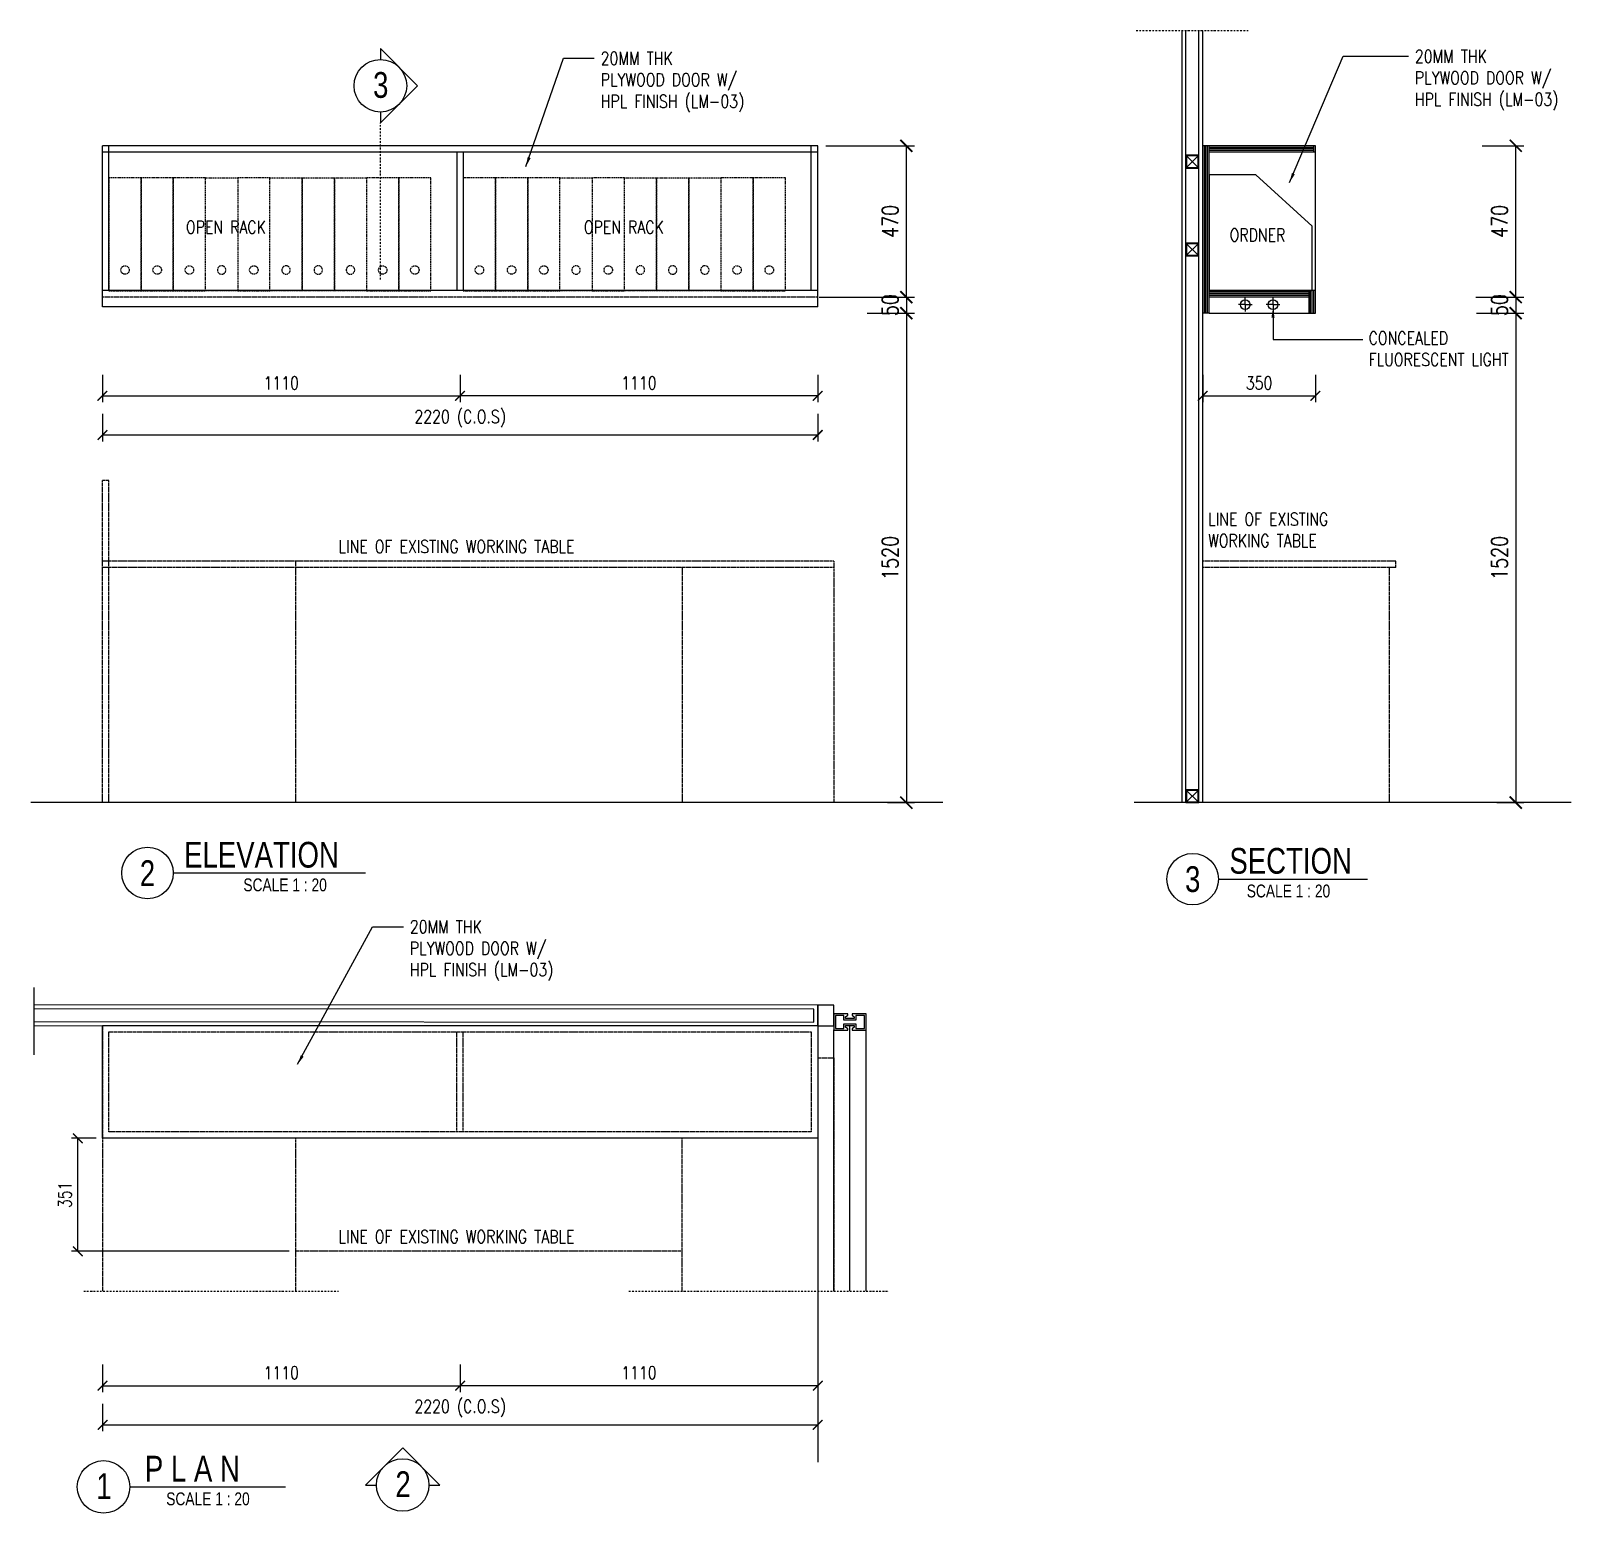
# Model space of a CAD drawing. Header units: millimetres. Extents: x 171 to 11794, y 80 to 7021.
# Drawn here: x 7011 to 11794, y 2417 to 7021 of the extents above.
import ezdxf
from ezdxf.enums import TextEntityAlignment as Align

# ---------------------------------------------------------------- set-up
doc = ezdxf.new("R2010")
doc.units = ezdxf.units.MM
doc.header["$LTSCALE"] = 10
doc.header["$MEASUREMENT"] = 0
for name, pattern in [('DASHDOT', [1, 0.5, -0.25, 0, -0.25]), ('DASHDOT2', [0.5, 0.25, -0.125, 0, -0.125]), ('HIDDEN', [0.375, 0.25, -0.125])]:
    doc.linetypes.add(name, pattern=pattern)
for name, color, linetype in [('0 @ 1', 7, 'Continuous'), ('02AFF', 2, 'Continuous'), ('03AFP', 3, 'Continuous'), ('07APP', 7, 'Continuous'), ('XREF BB LVL 3$0$X-WTC3-Level 3 segmented$0$DOOR', 2, 'Continuous')]:
    doc.layers.add(name, color=color, linetype=linetype)
doc.styles.add('DIM', font='ROMANS.shx', dxfattribs={"width": 0.8})
doc.styles.add('JDL', font='UNIV.shx', dxfattribs={"width": 0.8})
doc.dimstyles.new('DIM-20', dxfattribs={"dimscale": 20, "dimtxt": 2, "dimasz": 1.5, "dimexe": 1, "dimexo": 1, "dimgap": 1, "dimtad": 1, "dimdec": 0, "dimzin": 0, "dimdsep": 46, "dimtxsty": 'DIM', "dimblk1": 'ARCHTICK', "dimblk2": 'ARCHTICK', "dimsah": 1, "dimcen": 0, "dimclrd": 9, "dimclre": 9, "dimclrt": 3, "dimadec": 0, "dimazin": 0, "dimtfac": 0.5, "dimtdec": 0, "dimtix": 1, "dimtmove": 2, "dimatfit": 3, "dimfxl": 0, "dimtolj": 1, "dimtzin": 0, "dimarcsym": 0})
doc.dimstyles.new('DIM-25', dxfattribs={"dimscale": 25, "dimtxt": 2, "dimasz": 1.5, "dimexe": 1, "dimexo": 1, "dimgap": 1, "dimtad": 1, "dimdec": 0, "dimzin": 0, "dimdsep": 46, "dimtxsty": 'DIM', "dimblk1": 'ARCHTICK', "dimblk2": 'ARCHTICK', "dimsah": 1, "dimcen": 0, "dimclrd": 9, "dimclre": 9, "dimclrt": 3, "dimadec": 0, "dimazin": 0, "dimtfac": 0.5, "dimtdec": 0, "dimtix": 1, "dimtmove": 2, "dimatfit": 3, "dimfxl": 0, "dimtolj": 1, "dimtzin": 0, "dimarcsym": 0})
doc.dimstyles.new('DIM20', dxfattribs={"dimscale": 20, "dimtxt": 2, "dimasz": 1.5, "dimexe": 1, "dimexo": 1, "dimgap": 1, "dimtad": 1, "dimdec": 0, "dimzin": 0, "dimdsep": 46, "dimtxsty": 'DIM', "dimblk1": 'ARCHTICK', "dimblk2": 'ARCHTICK', "dimsah": 1, "dimcen": 0, "dimdle": 1, "dimclrd": 9, "dimclre": 9, "dimclrt": 3, "dimadec": 0, "dimazin": 0, "dimtfac": 0.5, "dimtdec": 0, "dimtix": 1, "dimtmove": 2, "dimatfit": 3, "dimfxl": 0, "dimtolj": 1, "dimtzin": 0, "dimarcsym": 0})

# ---------------------------------------------------------------- blocks, each defined once
blk = doc.blocks.new('_ARCHTICK')
at = {"color": 0, "linetype": 'ByBlock', "const_width": 0.15}
blk.add_lwpolyline([(-0.5, -0.5), (0.5, 0.5)], dxfattribs=at)
blk = doc.blocks.new('*D1308')
at = {"layer": '03AFP', "color": 9, "lineweight": -2}
for p, q in [((7233.9, 2878.3), (7233.9, 2793)), ((8344.4, 2878.3), (8344.4, 2793)), ((7233.9, 2813), (8344.4, 2813))]:
    blk.add_line(p, q, dxfattribs=at)
at = {"layer": 'Defpoints', "color": 0}
for p in [(7233.9, 2898.3), (8344.4, 2898.3), (8344.4, 2813)]:
    blk.add_point(p, dxfattribs=at)
at = {"layer": '03AFP', "color": 9, "lineweight": -2, "xscale": 30, "yscale": 30, "zscale": 30, "rotation": 180}
blk.add_blockref('_ARCHTICK', (7233.9, 2813), dxfattribs=at)
at = {"layer": '03AFP', "color": 9, "lineweight": -2, "xscale": 30, "yscale": 30, "zscale": 30}
blk.add_blockref('_ARCHTICK', (8344.4, 2813), dxfattribs=at)
at = {"layer": '03AFP', "color": 3, "insert": (7789.2, 2853), "char_height": 40, "attachment_point": 5, "style": 'DIM'}
blk.add_mtext('\\A1;1110', dxfattribs=at)
blk = doc.blocks.new('*D1309')
at = {"layer": '03AFP', "color": 9, "lineweight": -2}
for p, q in [((7234.4, 2756.8), (7234.4, 2671.6)), ((9454.8, 2756.8), (9454.8, 2671.6)), ((7234.4, 2691.6), (9454.8, 2691.6))]:
    blk.add_line(p, q, dxfattribs=at)
at = {"layer": 'Defpoints', "color": 0}
for p in [(7234.4, 2776.8), (9454.8, 2776.8), (9454.8, 2691.6)]:
    blk.add_point(p, dxfattribs=at)
at = {"layer": '03AFP', "color": 9, "lineweight": -2, "xscale": 30, "yscale": 30, "zscale": 30, "rotation": 180}
blk.add_blockref('_ARCHTICK', (7234.4, 2691.6), dxfattribs=at)
at = {"layer": '03AFP', "color": 9, "lineweight": -2, "xscale": 30, "yscale": 30, "zscale": 30}
blk.add_blockref('_ARCHTICK', (9454.8, 2691.6), dxfattribs=at)
at = {"layer": '03AFP', "color": 3, "insert": (8344.6, 2742), "char_height": 40, "attachment_point": 5, "style": 'DIM'}
blk.add_mtext('\\A1;2220 (C.O.S)', dxfattribs=at)
blk = doc.blocks.new('XREF BB LVL 3$0$X-WTC3-Level 3 segmented$0$fra2')
for points in [[(0.434, 0), (0, 0), (0, 0.5), (0.434, 0.5)], [(0.434, 0.501), (0.434, 0.46), (0.364, 0.41), (0.364, 0.355), (0.636, 0.355), (0.636, 0.41), (0.566, 0.46), (0.566, 0.5), (1, 0.5), (1, 0), (0.566, 0), (0.566, 0.04), (0.636, 0.09), (0.636, 0.145), (0.364, 0.145), (0.364, 0.09), (0.434, 0.04), (0.434, -0.001)]]:
    blk.add_lwpolyline(points)
blk.add_lwpolyline([(0.686, 0.305), (0.686, 0.45), (0.95, 0.45), (0.95, 0.05), (0.686, 0.05), (0.686, 0.195), (0.314, 0.195), (0.314, 0.05), (0.05, 0.05), (0.05, 0.45), (0.314, 0.45), (0.314, 0.305)], close=True)
blk = doc.blocks.new('bantex')
at = {"color": 8, "linetype": 'HIDDEN', "ltscale": 1.5}
blk.add_lwpolyline([(14780.9, -7462.2), (14880.9, -7462.2), (14880.9, -7112.2), (14780.9, -7112.2)], close=True, dxfattribs=at)
blk.add_circle((14830.9, -7398), 13.1, dxfattribs=at)
blk = doc.blocks.new('*D1310')
at = {"layer": '03AFP', "color": 9, "lineweight": -2}
for p, q in [((9479.8, 6663.7), (9755, 6663.7)), ((9730, 6193.7), (9730, 6663.7)), ((9459.8, 6193.7), (9755, 6193.7))]:
    blk.add_line(p, q, dxfattribs=at)
at = {"layer": 'Defpoints', "color": 0}
for p in [(9454.8, 6663.7), (9730, 6663.7), (9434.8, 6193.7)]:
    blk.add_point(p, dxfattribs=at)
at = {"layer": '03AFP', "color": 9, "lineweight": -2, "xscale": 37.5, "yscale": 37.5, "zscale": 37.5}
for p, rotation in [((9730, 6663.7), 90), ((9730, 6193.7), 270)]:
    blk.add_blockref('_ARCHTICK', p, dxfattribs=dict(at, rotation=rotation))
at = {"layer": '03AFP', "color": 3, "insert": (9680, 6428.7), "char_height": 50, "attachment_point": 5, "rotation": 90, "style": 'DIM'}
blk.add_mtext('\\A1;470', dxfattribs=at)
blk = doc.blocks.new('*D1317')
at = {"layer": '03AFP', "color": 9, "lineweight": -2}
for p, q in [((7213.9, 3581.4), (7137.4, 3581.4)), ((7157.4, 3230.4), (7157.4, 3581.4)), ((7813.9, 3230.4), (7137.4, 3230.4))]:
    blk.add_line(p, q, dxfattribs=at)
at = {"layer": 'Defpoints', "color": 0}
for p in [(7157.4, 3581.4), (7233.9, 3581.4), (7833.9, 3230.4)]:
    blk.add_point(p, dxfattribs=at)
at = {"layer": '03AFP', "color": 9, "lineweight": -2, "xscale": 30, "yscale": 30, "zscale": 30}
for p, rotation in [((7157.4, 3581.4), 90), ((7157.4, 3230.4), 270)]:
    blk.add_blockref('_ARCHTICK', p, dxfattribs=dict(at, rotation=rotation))
at = {"layer": '03AFP', "color": 3, "insert": (7117.4, 3405.9), "char_height": 40, "attachment_point": 5, "rotation": 90, "style": 'DIM'}
blk.add_mtext('\\A1;351', dxfattribs=at)
blk = doc.blocks.new('*D1311')
at = {"layer": '03AFP', "color": 9, "lineweight": -2}
for p, q in [((8344.4, 2878.3), (8344.4, 2793)), ((9454.8, 2878.3), (9454.8, 2793)), ((9454.8, 2813), (8344.4, 2813))]:
    blk.add_line(p, q, dxfattribs=at)
at = {"layer": 'Defpoints', "color": 0}
for p in [(8344.4, 2898.3), (9454.8, 2898.3), (8344.4, 2813)]:
    blk.add_point(p, dxfattribs=at)
at = {"layer": '03AFP', "color": 9, "lineweight": -2, "xscale": 30, "yscale": 30, "zscale": 30, "rotation": 180}
blk.add_blockref('_ARCHTICK', (8344.4, 2813), dxfattribs=at)
at = {"layer": '03AFP', "color": 9, "lineweight": -2, "xscale": 30, "yscale": 30, "zscale": 30}
blk.add_blockref('_ARCHTICK', (9454.8, 2813), dxfattribs=at)
at = {"layer": '03AFP', "color": 3, "insert": (8899.6, 2853), "char_height": 40, "attachment_point": 5, "style": 'DIM'}
blk.add_mtext('\\A1;1110', dxfattribs=at)
blk = doc.blocks.new('*D1312')
at = {"layer": '03AFP', "color": 9, "lineweight": -2}
for p, q in [((7233.9, 5952.3), (7233.9, 5867)), ((8344.4, 5952.3), (8344.4, 5867)), ((7233.9, 5887), (8344.4, 5887))]:
    blk.add_line(p, q, dxfattribs=at)
at = {"layer": 'Defpoints', "color": 0}
for p in [(7233.9, 5972.3), (8344.4, 5972.3), (8344.4, 5887)]:
    blk.add_point(p, dxfattribs=at)
at = {"layer": '03AFP', "color": 9, "lineweight": -2, "xscale": 30, "yscale": 30, "zscale": 30, "rotation": 180}
blk.add_blockref('_ARCHTICK', (7233.9, 5887), dxfattribs=at)
at = {"layer": '03AFP', "color": 9, "lineweight": -2, "xscale": 30, "yscale": 30, "zscale": 30}
blk.add_blockref('_ARCHTICK', (8344.4, 5887), dxfattribs=at)
at = {"layer": '03AFP', "color": 3, "insert": (7789.2, 5927), "char_height": 40, "attachment_point": 5, "style": 'DIM'}
blk.add_mtext('\\A1;1110', dxfattribs=at)
blk = doc.blocks.new('*D1313')
at = {"layer": '03AFP', "color": 9, "lineweight": -2}
for p, q in [((7234.4, 5830.8), (7234.4, 5745.5)), ((9454.8, 5830.8), (9454.8, 5745.5)), ((7234.4, 5765.5), (9454.8, 5765.5))]:
    blk.add_line(p, q, dxfattribs=at)
at = {"layer": 'Defpoints', "color": 0}
for p in [(7234.4, 5850.8), (9454.8, 5850.8), (9454.8, 5765.5)]:
    blk.add_point(p, dxfattribs=at)
at = {"layer": '03AFP', "color": 9, "lineweight": -2, "xscale": 30, "yscale": 30, "zscale": 30, "rotation": 180}
blk.add_blockref('_ARCHTICK', (7234.4, 5765.5), dxfattribs=at)
at = {"layer": '03AFP', "color": 9, "lineweight": -2, "xscale": 30, "yscale": 30, "zscale": 30}
blk.add_blockref('_ARCHTICK', (9454.8, 5765.5), dxfattribs=at)
at = {"layer": '03AFP', "color": 3, "insert": (8344.6, 5816), "char_height": 40, "attachment_point": 5, "style": 'DIM'}
blk.add_mtext('\\A1;2220 (C.O.S)', dxfattribs=at)
blk = doc.blocks.new('*D1314')
at = {"layer": '03AFP', "color": 9, "lineweight": -2}
for p, q in [((8344.4, 5952.3), (8344.4, 5867)), ((9454.8, 5952.3), (9454.8, 5867)), ((9454.8, 5887), (8344.4, 5887))]:
    blk.add_line(p, q, dxfattribs=at)
at = {"layer": 'Defpoints', "color": 0}
for p in [(8344.4, 5972.3), (9454.8, 5972.3), (8344.4, 5887)]:
    blk.add_point(p, dxfattribs=at)
at = {"layer": '03AFP', "color": 9, "lineweight": -2, "xscale": 30, "yscale": 30, "zscale": 30, "rotation": 180}
blk.add_blockref('_ARCHTICK', (8344.4, 5887), dxfattribs=at)
at = {"layer": '03AFP', "color": 9, "lineweight": -2, "xscale": 30, "yscale": 30, "zscale": 30}
blk.add_blockref('_ARCHTICK', (9454.8, 5887), dxfattribs=at)
at = {"layer": '03AFP', "color": 3, "insert": (8899.6, 5927), "char_height": 40, "attachment_point": 5, "style": 'DIM'}
blk.add_mtext('\\A1;1110', dxfattribs=at)
blk = doc.blocks.new('*D1322')
at = {"layer": '03AFP', "color": 9, "lineweight": -2}
for p, q in [((10650.3, 5952.3), (10650.3, 5867)), ((11000.3, 5952.3), (11000.3, 5867)), ((10650.3, 5887), (11000.3, 5887))]:
    blk.add_line(p, q, dxfattribs=at)
at = {"layer": 'Defpoints', "color": 0}
for p in [(10650.3, 5972.3), (11000.3, 5972.3), (11000.3, 5887)]:
    blk.add_point(p, dxfattribs=at)
at = {"layer": '03AFP', "color": 9, "lineweight": -2, "xscale": 30, "yscale": 30, "zscale": 30, "rotation": 180}
blk.add_blockref('_ARCHTICK', (10650.3, 5887), dxfattribs=at)
at = {"layer": '03AFP', "color": 9, "lineweight": -2, "xscale": 30, "yscale": 30, "zscale": 30}
blk.add_blockref('_ARCHTICK', (11000.3, 5887), dxfattribs=at)
at = {"layer": '03AFP', "color": 3, "insert": (10825.3, 5927), "char_height": 40, "attachment_point": 5, "style": 'DIM'}
blk.add_mtext('\\A1;350', dxfattribs=at)
blk = doc.blocks.new('H')
at = {"color": 1}
for p, q in [((38, 2), (2, 38)), ((2, 2), (38, 38))]:
    blk.add_line(p, q, dxfattribs=at)
blk.add_lwpolyline([(0, 0), (40, 0), (40, 40), (0, 40)], close=True)
blk.add_lwpolyline([(2, 2), (38, 2), (38, 38), (2, 38)], close=True, dxfattribs=at)
blk = doc.blocks.new('*D1315')
at = {"layer": '03AFP', "color": 9, "lineweight": -2}
for p, q in [((11519.9, 6143.7), (11647.1, 6143.7)), ((11622.1, 6143.7), (11622.1, 4623.7)), ((11563.2, 4623.7), (11647.1, 4623.7))]:
    blk.add_line(p, q, dxfattribs=at)
at = {"layer": 'Defpoints', "color": 0}
for p in [(11494.9, 6143.7), (11538.2, 4623.7), (11622.1, 4623.7)]:
    blk.add_point(p, dxfattribs=at)
at = {"layer": '03AFP', "color": 9, "lineweight": -2, "xscale": 37.5, "yscale": 37.5, "zscale": 37.5}
for p, rotation in [((11622.1, 6143.7), 90), ((11622.1, 4623.7), 270)]:
    blk.add_blockref('_ARCHTICK', p, dxfattribs=dict(at, rotation=rotation))
at = {"layer": '03AFP', "color": 3, "insert": (11572.1, 5383.7), "char_height": 50, "attachment_point": 5, "rotation": 90, "style": 'DIM'}
blk.add_mtext('\\A1;1520', dxfattribs=at)
blk = doc.blocks.new('*D1316')
at = {"layer": '03AFP', "color": 9, "lineweight": -2}
for p, q in [((11518.2, 6663.7), (11647.1, 6663.7)), ((11622.1, 6193.7), (11622.1, 6663.7)), ((11498.2, 6193.7), (11647.1, 6193.7))]:
    blk.add_line(p, q, dxfattribs=at)
at = {"layer": 'Defpoints', "color": 0}
for p in [(11493.2, 6663.7), (11622.1, 6663.7), (11473.2, 6193.7)]:
    blk.add_point(p, dxfattribs=at)
at = {"layer": '03AFP', "color": 9, "lineweight": -2, "xscale": 37.5, "yscale": 37.5, "zscale": 37.5}
for p, rotation in [((11622.1, 6663.7), 90), ((11622.1, 6193.7), 270)]:
    blk.add_blockref('_ARCHTICK', p, dxfattribs=dict(at, rotation=rotation))
at = {"layer": '03AFP', "color": 3, "insert": (11572.1, 6428.7), "char_height": 50, "attachment_point": 5, "rotation": 90, "style": 'DIM'}
blk.add_mtext('\\A1;470', dxfattribs=at)
blk = doc.blocks.new('*D1319')
at = {"layer": '03AFP', "color": 9, "lineweight": -2}
for p, q in [((11622.1, 6193.7), (11622.1, 6231.2)), ((11498.2, 6193.7), (11647.1, 6193.7)), ((11622.1, 6193.7), (11622.1, 6143.7)), ((11500.8, 6143.7), (11647.1, 6143.7)), ((11622.1, 6143.7), (11622.1, 6106.2))]:
    blk.add_line(p, q, dxfattribs=at)
at = {"layer": 'Defpoints', "color": 0}
for p in [(11473.2, 6193.7), (11475.8, 6143.7), (11622.1, 6143.7)]:
    blk.add_point(p, dxfattribs=at)
at = {"layer": '03AFP', "color": 9, "lineweight": -2, "xscale": 37.5, "yscale": 37.5, "zscale": 37.5}
for p, rotation in [((11622.1, 6193.7), 270), ((11622.1, 6143.7), 90)]:
    blk.add_blockref('_ARCHTICK', p, dxfattribs=dict(at, rotation=rotation))
at = {"layer": '03AFP', "color": 3, "insert": (11572.1, 6168.7), "char_height": 50, "attachment_point": 5, "rotation": 90, "style": 'DIM'}
blk.add_mtext('\\A1;50', dxfattribs=at)
blk = doc.blocks.new('*D1320')
at = {"layer": '03AFP', "color": 9, "lineweight": -2}
for p, q in [((9627.8, 6143.7), (9755, 6143.7)), ((9730, 6143.7), (9730, 4623.7)), ((9671.1, 4623.7), (9755, 4623.7))]:
    blk.add_line(p, q, dxfattribs=at)
at = {"layer": 'Defpoints', "color": 0}
for p in [(9602.8, 6143.7), (9646.1, 4623.7), (9730, 4623.7)]:
    blk.add_point(p, dxfattribs=at)
at = {"layer": '03AFP', "color": 9, "lineweight": -2, "xscale": 37.5, "yscale": 37.5, "zscale": 37.5}
for p, rotation in [((9730, 6143.7), 90), ((9730, 4623.7), 270)]:
    blk.add_blockref('_ARCHTICK', p, dxfattribs=dict(at, rotation=rotation))
at = {"layer": '03AFP', "color": 3, "insert": (9680, 5383.7), "char_height": 50, "attachment_point": 5, "rotation": 90, "style": 'DIM'}
blk.add_mtext('\\A1;1520', dxfattribs=at)
blk = doc.blocks.new('*D1321')
at = {"layer": '03AFP', "color": 9, "lineweight": -2}
for p, q in [((9730, 6193.7), (9730, 6231.2)), ((9606.1, 6193.7), (9755, 6193.7)), ((9730, 6193.7), (9730, 6143.7)), ((9608.7, 6143.7), (9755, 6143.7)), ((9730, 6143.7), (9730, 6106.2))]:
    blk.add_line(p, q, dxfattribs=at)
at = {"layer": 'Defpoints', "color": 0}
for p in [(9581.1, 6193.7), (9583.7, 6143.7), (9730, 6143.7)]:
    blk.add_point(p, dxfattribs=at)
at = {"layer": '03AFP', "color": 9, "lineweight": -2, "xscale": 37.5, "yscale": 37.5, "zscale": 37.5}
for p, rotation in [((9730, 6193.7), 270), ((9730, 6143.7), 90)]:
    blk.add_blockref('_ARCHTICK', p, dxfattribs=dict(at, rotation=rotation))
at = {"layer": '03AFP', "color": 3, "insert": (9680, 6168.7), "char_height": 50, "attachment_point": 5, "rotation": 90, "style": 'DIM'}
blk.add_mtext('\\A1;50', dxfattribs=at)

msp = doc.modelspace()

# ---------------------------------------------------------------- linework, layer by layer
at = {"color": 5, "linetype": 'DASHDOT'}
for p, q in [((10791.8, 7020.7), (10443.5, 7020.7)), ((7175.8, 3106.7), (7966.9, 3106.7)), ((8868.4, 3106.7), (9674.1, 3106.7))]:
    msp.add_line(p, q, dxfattribs=at)
for p, q in [((7022, 3840.5), (7022, 4049.8)), ((9454.8, 3626.6), (9454.8, 2575.4))]:
    msp.add_line(p, q)
at = {"color": 253}
msp.add_lwpolyline([(10815.3, 6573.7), (10670.3, 6573.7), (10670.3, 6213.7), (10990.3, 6213.7), (10990.3, 6413.7)], close=True, dxfattribs=at)
at = {"layer": '02AFF', "color": 1}
for p, q in [((10782.1, 6170.3), (10760.9, 6170.3)), ((10782.1, 6170.3), (10782.1, 6191.5)), ((10782.1, 6170.3), (10782.1, 6149.1)), ((10782.1, 6170.3), (10803.3, 6170.3)), ((10868.5, 6170.3), (10847.3, 6170.3)), ((10868.5, 6170.3), (10868.5, 6191.5)), ((10868.5, 6170.3), (10868.5, 6149.1)), ((10868.5, 6170.3), (10889.8, 6170.3))]:
    msp.add_line(p, q, dxfattribs=at)
at = {"layer": '02AFF'}
for centre in [(10782.1, 6170.3), (10868.5, 6170.3)]:
    msp.add_circle(centre, 15, dxfattribs=at)
at = {"layer": '03AFP'}
for p, q in [((10586.3, 4623.7), (10586.3, 7020.7)), ((10598.3, 4623.7), (10598.3, 7020.7)), ((10638.3, 4623.7), (10638.3, 7020.7)), ((10650.3, 4623.7), (10650.3, 7020.7)), ((7233.9, 6163.7), (7233.9, 6663.7)), ((9454.8, 6663.7), (7233.9, 6663.7)), ((7253.9, 6213.7), (7253.9, 6663.7)), ((9434.8, 6213.7), (9434.8, 6663.7)), ((9454.8, 6163.7), (9454.8, 6663.7)), ((10650.3, 6143.7), (10650.3, 6663.7)), ((11000.3, 6663.7), (10650.3, 6663.7)), ((10670.3, 6143.7), (10670.3, 6663.7)), ((10670.3, 6143.7), (10670.3, 6663.7)), ((10995.3, 6643.7), (10995.3, 6663.7)), ((11000.3, 6193.7), (11000.3, 6663.7)), ((9454.8, 6643.7), (7233.9, 6643.7)), ((8334.4, 6643.7), (8334.4, 6213.7)), ((8354.4, 6643.7), (8354.4, 6213.7)), ((11000.3, 6643.7), (10670.3, 6643.7)), ((9454.8, 6213.7), (7233.9, 6213.7)), ((11000.3, 6213.7), (10670.3, 6213.7)), ((10980.3, 6193.7), (10670.3, 6193.7)), ((10980.3, 6143.7), (10980.3, 6213.7)), ((10995.3, 6193.7), (10995.3, 6213.7)), ((11000.3, 6143.7), (11000.3, 6213.7)), ((9454.8, 6163.7), (7233.9, 6163.7)), ((10670.3, 6143.7), (10650.3, 6143.7)), ((10980.3, 6143.7), (11000.3, 6143.7)), ((7453.7, 4405.2), (8050.3, 4405.2)), ((10699.2, 4386.2), (11162.4, 4386.2)), ((7319.1, 2498.6), (7802, 2498.6))]:
    msp.add_line(p, q, dxfattribs=at)
at = {"layer": '03AFP', "color": 4, "linetype": 'DASHDOT2', "ltscale": 2}
msp.add_line((8096.9, 6248.3), (8096.9, 6734.5), dxfattribs=at)
at = {"layer": '03AFP', "color": 1}
for p, q in [((10655.3, 6143.7), (10655.3, 6663.7)), ((10660.3, 6143.7), (10660.3, 6663.7)), ((10665.3, 6143.7), (10665.3, 6663.7)), ((10995.3, 6658.7), (10670.3, 6658.7)), ((10995.3, 6653.7), (10670.3, 6653.7)), ((10995.3, 6648.7), (10670.3, 6648.7)), ((10980.3, 6208.7), (10670.3, 6208.7)), ((10980.3, 6203.7), (10670.3, 6203.7)), ((10980.3, 6198.7), (10670.3, 6198.7)), ((10985.3, 6143.7), (10985.3, 6213.7)), ((10990.3, 6143.7), (10990.3, 6213.7)), ((10995.3, 6143.7), (10995.3, 6213.7)), ((10670.3, 6143.7), (10980.3, 6143.7))]:
    msp.add_line(p, q, dxfattribs=at)
at = {"layer": '03AFP', "color": 1, "linetype": 'HIDDEN'}
for p, q in [((9454.8, 6193.7), (7233.9, 6193.7)), ((7253.9, 5623.7), (7233.9, 5623.7)), ((7233.9, 4623.7), (7233.9, 5623.7)), ((7253.9, 4623.7), (7253.9, 5623.7)), ((9504.8, 5373.7), (7233.9, 5373.7)), ((7833.9, 4623.7), (7833.9, 5373.7)), ((9504.8, 5373.7), (9504.8, 4623.7)), ((11250.3, 5373.7), (10650.3, 5373.7)), ((11250.3, 5353.7), (11250.3, 5373.7)), ((9504.8, 5353.7), (7233.9, 5353.7)), ((9033.9, 5353.7), (9033.9, 4623.7)), ((11250.3, 5353.7), (10650.3, 5353.7)), ((11230.3, 4623.7), (11230.3, 5353.7)), ((8334.4, 3601.4), (8334.4, 3911.4)), ((8354.4, 3601.4), (8354.4, 3911.4))]:
    msp.add_line(p, q, dxfattribs=at)
at = {"layer": '03AFP', "color": 5}
for p, q in [((9843.8, 4623.7), (7011.4, 4623.7)), ((11794.4, 4623.7), (10437.8, 4623.7))]:
    msp.add_line(p, q, dxfattribs=at)
at = {"layer": '03AFP'}
for points in [[(8096.9, 6768.3), (8096.9, 6734.5), (8212.4, 6850), (8096.9, 6965.4), (8096.9, 6931.6)], [(8247.7, 2504.5), (8281.5, 2504.5), (8166.1, 2620), (8050.6, 2504.5), (8084.4, 2504.5)]]:
    msp.add_lwpolyline(points, dxfattribs=at)
msp.add_lwpolyline([(7233.9, 3581.4), (7233.9, 3931.4), (9454.8, 3931.4), (9454.8, 3581.4)], close=True, dxfattribs=at)
at = {"layer": '03AFP', "color": 1, "linetype": 'HIDDEN'}
for points in [[(7833.9, 3930.4), (7233.9, 3930.4), (7233.9, 3106.7)], [(9454.8, 3830.9), (9504.8, 3830.9), (9504.8, 3106.7)], [(9033.9, 3230.4), (7833.9, 3230.4), (7833.9, 3581.4)], [(9033.9, 3106.7), (9033.9, 3581.4)], [(7833.9, 3106.7), (7833.9, 3230.4)]]:
    msp.add_lwpolyline(points, dxfattribs=at)
msp.add_lwpolyline([(7253.9, 3601.4), (7253.9, 3911.4), (9434.8, 3911.4), (9434.8, 3601.4)], close=True, dxfattribs=at)
at = {"layer": '03AFP'}
for centre, radius in [((8096.9, 6850), 81.6), ((7373.7, 4405.2), 80), ((10619.2, 4386.2), 80), ((8166.1, 2504.5), 81.6), ((7237.4, 2498.6), 81.6)]:
    msp.add_circle(centre, radius, dxfattribs=at)
at = {"layer": '07APP'}
for points in [[(7022, 3931.5), (9454.8, 3930.4), (9454.8, 3994.4), (7022, 3995.5)], [(7022.1, 3943.5), (9442.8, 3942.4), (9442.8, 3982.4), (7022, 3983.5)]]:
    msp.add_lwpolyline(points, dxfattribs=at)
msp.add_lwpolyline([(9454.8, 3994.4), (9454.8, 3930.4), (9504.8, 3930.4), (9504.8, 3994.4)], close=True, dxfattribs=at)
at = {"layer": 'XREF BB LVL 3$0$X-WTC3-Level 3 segmented$0$DOOR', "color": 4}
msp.add_line((9554.8, 3106.7), (9554.8, 3932.3), dxfattribs=at)
at = {"layer": 'XREF BB LVL 3$0$X-WTC3-Level 3 segmented$0$DOOR'}
for p, q in [((9504.8, 3106.7), (9504.8, 3917.8)), ((9604.8, 3106.7), (9604.8, 3917.8))]:
    msp.add_line(p, q, dxfattribs=at)

# ---------------------------------------------------------------- block references
for p in [(10598.3, 6594), (10598.3, 6321.4), (10598.3, 4623.7)]:
    msp.add_blockref('H', p)
at = {"layer": '0 @ 1'}
for p in [(-7527, 13675.8), (-7427, 13675.8), (-7327, 13675.8), (-7127, 13675.8), (-6727, 13675.8), (-6627, 13675.8), (-6426.5, 13675.8), (-6326.5, 13675.8), (-6226.5, 13675.8), (-6026.5, 13675.8), (-5626.5, 13675.8), (-5526.5, 13675.8)]:
    msp.add_blockref('bantex', p, dxfattribs=at)
at = {"layer": '0 @ 1', "xscale": -1}
for p in [(22434.9, 13675.8), (22634.9, 13675.8), (22734.9, 13675.8), (22834.9, 13675.8), (23535.3, 13675.8), (23735.3, 13675.8), (23835.3, 13675.8), (23935.3, 13675.8)]:
    msp.add_blockref('bantex', p, dxfattribs=at)
at = {"layer": 'XREF BB LVL 3$0$X-WTC3-Level 3 segmented$0$DOOR', "xscale": -100, "yscale": 100, "zscale": 100}
msp.add_blockref('XREF BB LVL 3$0$X-WTC3-Level 3 segmented$0$fra2', (9604.8, 3917.3), dxfattribs=at)

# ---------------------------------------------------------------- texts
at = {"color": 253, "insert": (10733.8, 6406.5), "char_height": 40, "width": 68.34, "attachment_point": 1, "style": 'DIM'}
msp.add_mtext('ORDNER', dxfattribs=at)
at = {"insert": (11165.4, 6086.4), "char_height": 40, "width": 951.163, "attachment_point": 1, "style": 'DIM'}
msp.add_mtext('{\\C3;CONCEALED\\PFLUORESCENT LIGHT}', dxfattribs=at)
at = {"layer": '03AFP', "width": 0.8}
for s, height, style, p in [('3', 80, 'JDL', (8074.2, 6812.5)), ('OPEN RACK', 40, 'DIM', (7493.1, 6390.8)), ('OPEN RACK', 40, 'DIM', (8728.7, 6390.8)), ('LINE OF EXISTING WORKING TABLE', 40, 'DIM', (7967, 5399.1)), ('ELEVATION', 80, 'JDL', (7487.5, 4421.9)), ('SECTION', 80, 'JDL', (10733.1, 4402.9)), ('SCALE 1 : 20', 40, 'JDL', (7671.4, 4348.3)), ('SCALE 1 : 20', 40, 'JDL', (10786.9, 4329.3)), ('LINE OF EXISTING WORKING TABLE', 40, 'DIM', (7967, 3255.9)), ('P L A N', 80, 'JDL', (7365.7, 2515.3)), ('1', 80, 'JDL', (7214.7, 2461.1)), ('2', 80, 'JDL', (8143.4, 2467.1)), ('SCALE 1 : 20', 40, 'JDL', (7431.9, 2441.6))]:
    msp.add_text(s, height=height, dxfattribs=dict(at, style=style)).set_placement(p)
at = {"layer": '03AFP', "style": 'JDL', "width": 0.8}
for s, p in [('2', (7373.7, 4405.2)), ('3', (10619.2, 4386.2))]:
    msp.add_text(s, height=80, dxfattribs=at).set_placement(p, align=Align.MIDDLE)
at = {"layer": '03AFP', "char_height": 40, "attachment_point": 1, "style": 'DIM'}
for s, insert, width in [('20MM THK\\PPLYWOOD DOOR W/\\PHPL FINISH (LM-03)', (8780.9, 6955.2), 700.306), ('20MM THK\\PPLYWOOD DOOR W/\\PHPL FINISH (LM-03)', (11309, 6961.3), 700.306), ('LINE OF EXISTING WORKING TABLE', (10667.1, 5524), 561.815), ('20MM THK\\PPLYWOOD DOOR W/\\PHPL FINISH (LM-03)', (8188.4, 4258.1), 700.306)]:
    msp.add_mtext(s, dxfattribs=dict(at, insert=insert, width=width))

# ---------------------------------------------------------------- dimensions: what is measured, and where the dimension line sits
at = {"layer": '03AFP'}
for base, p1, p2, angle, dimstyle, picture, middle in [((9730, 6663.7), (9434.8, 6193.7), (9454.8, 6663.7), 90, 'DIM-25', '*D1310', (9680, 6428.7)), ((11622.1, 6663.7), (11473.2, 6193.7), (11493.2, 6663.7), 90, 'DIM-25', '*D1316', (11572.1, 6428.7)), ((9730, 6143.7), (9581.1, 6193.7), (9583.7, 6143.7), 270, 'DIM-25', '*D1321', (9680, 6168.7)), ((11622.1, 6143.7), (11473.2, 6193.7), (11475.8, 6143.7), 270, 'DIM-25', '*D1319', (11572.1, 6168.7)), ((9730, 4623.7), (9602.8, 6143.7), (9646.1, 4623.7), 90, 'DIM-25', '*D1320', (9680, 5383.7)), ((11622.1, 4623.7), (11494.9, 6143.7), (11538.2, 4623.7), 90, 'DIM-25', '*D1315', (11572.1, 5383.7)), ((7157.4, 3581.4), (7833.9, 3230.4), (7233.9, 3581.4), 90, 'DIM-20', '*D1317', (7117.4, 3405.9))]:
    dim = msp.add_linear_dim(base=base, p1=p1, p2=p2, angle=angle, dimstyle=dimstyle, dxfattribs=at)
    dim.commit()
    dim.dimension.update_dxf_attribs({"geometry": picture, "text_midpoint": middle})
for p1, p2, distance, picture, middle in [((7233.9355, 5972.2634), (8344.3744, 5972.2634), -85.2894, '*D1312', (7789.155, 5926.974)), ((9454.8, 5972.3), (8344.4, 5972.3), 85.3, '*D1314', (8899.6, 5927)), ((10650.3, 5972.3), (11000.3, 5972.3), -85.3, '*D1322', (10825.3, 5927)), ((7233.9355, 2898.3287), (8344.3744, 2898.3287), -85.2894, '*D1308', (7789.155, 2853.0393)), ((9454.8, 2898.3), (8344.4, 2898.3), 85.3, '*D1311', (8899.6, 2853))]:
    dim = msp.add_aligned_dim(p1=p1, p2=p2, distance=distance, dimstyle='DIM-20', dxfattribs=at)
    dim.commit()
    dim.dimension.update_dxf_attribs({"geometry": picture, "text_midpoint": middle})
for p1, p2, picture, middle in [((7234.4, 5850.8), (9454.8, 5850.8), '*D1313', (8344.6, 5816)), ((7234.4, 2776.8), (9454.8, 2776.8), '*D1309', (8344.6, 2742))]:
    dim = msp.add_aligned_dim(p1=p1, p2=p2, distance=-85.3, text='<> (C.O.S)', dimstyle='DIM-20', dxfattribs=at)
    dim.commit()
    dim.dimension.update_dxf_attribs({"geometry": picture, "text_midpoint": middle})

# ---------------------------------------------------------------- leaders
for points in [[(8549, 6598.9), (8665.5, 6935.5), (8761.2, 6935.5)], [(10920.1, 6549.7), (11086.6, 6941.6), (11289.2, 6941.6)], [(7840, 3811), (8072.6, 4238.5), (8168.6, 4238.5)]]:
    msp.add_leader(points, dimstyle='DIM20', override={"dimgap": 1, "dimtad": 0})
msp.add_leader([(10868.5, 6159.7), (10868.5, 6062.4), (11147.9, 6062.4)], dimstyle='DIM-20', dxfattribs=at)

doc.saveas('drawing.dxf')
